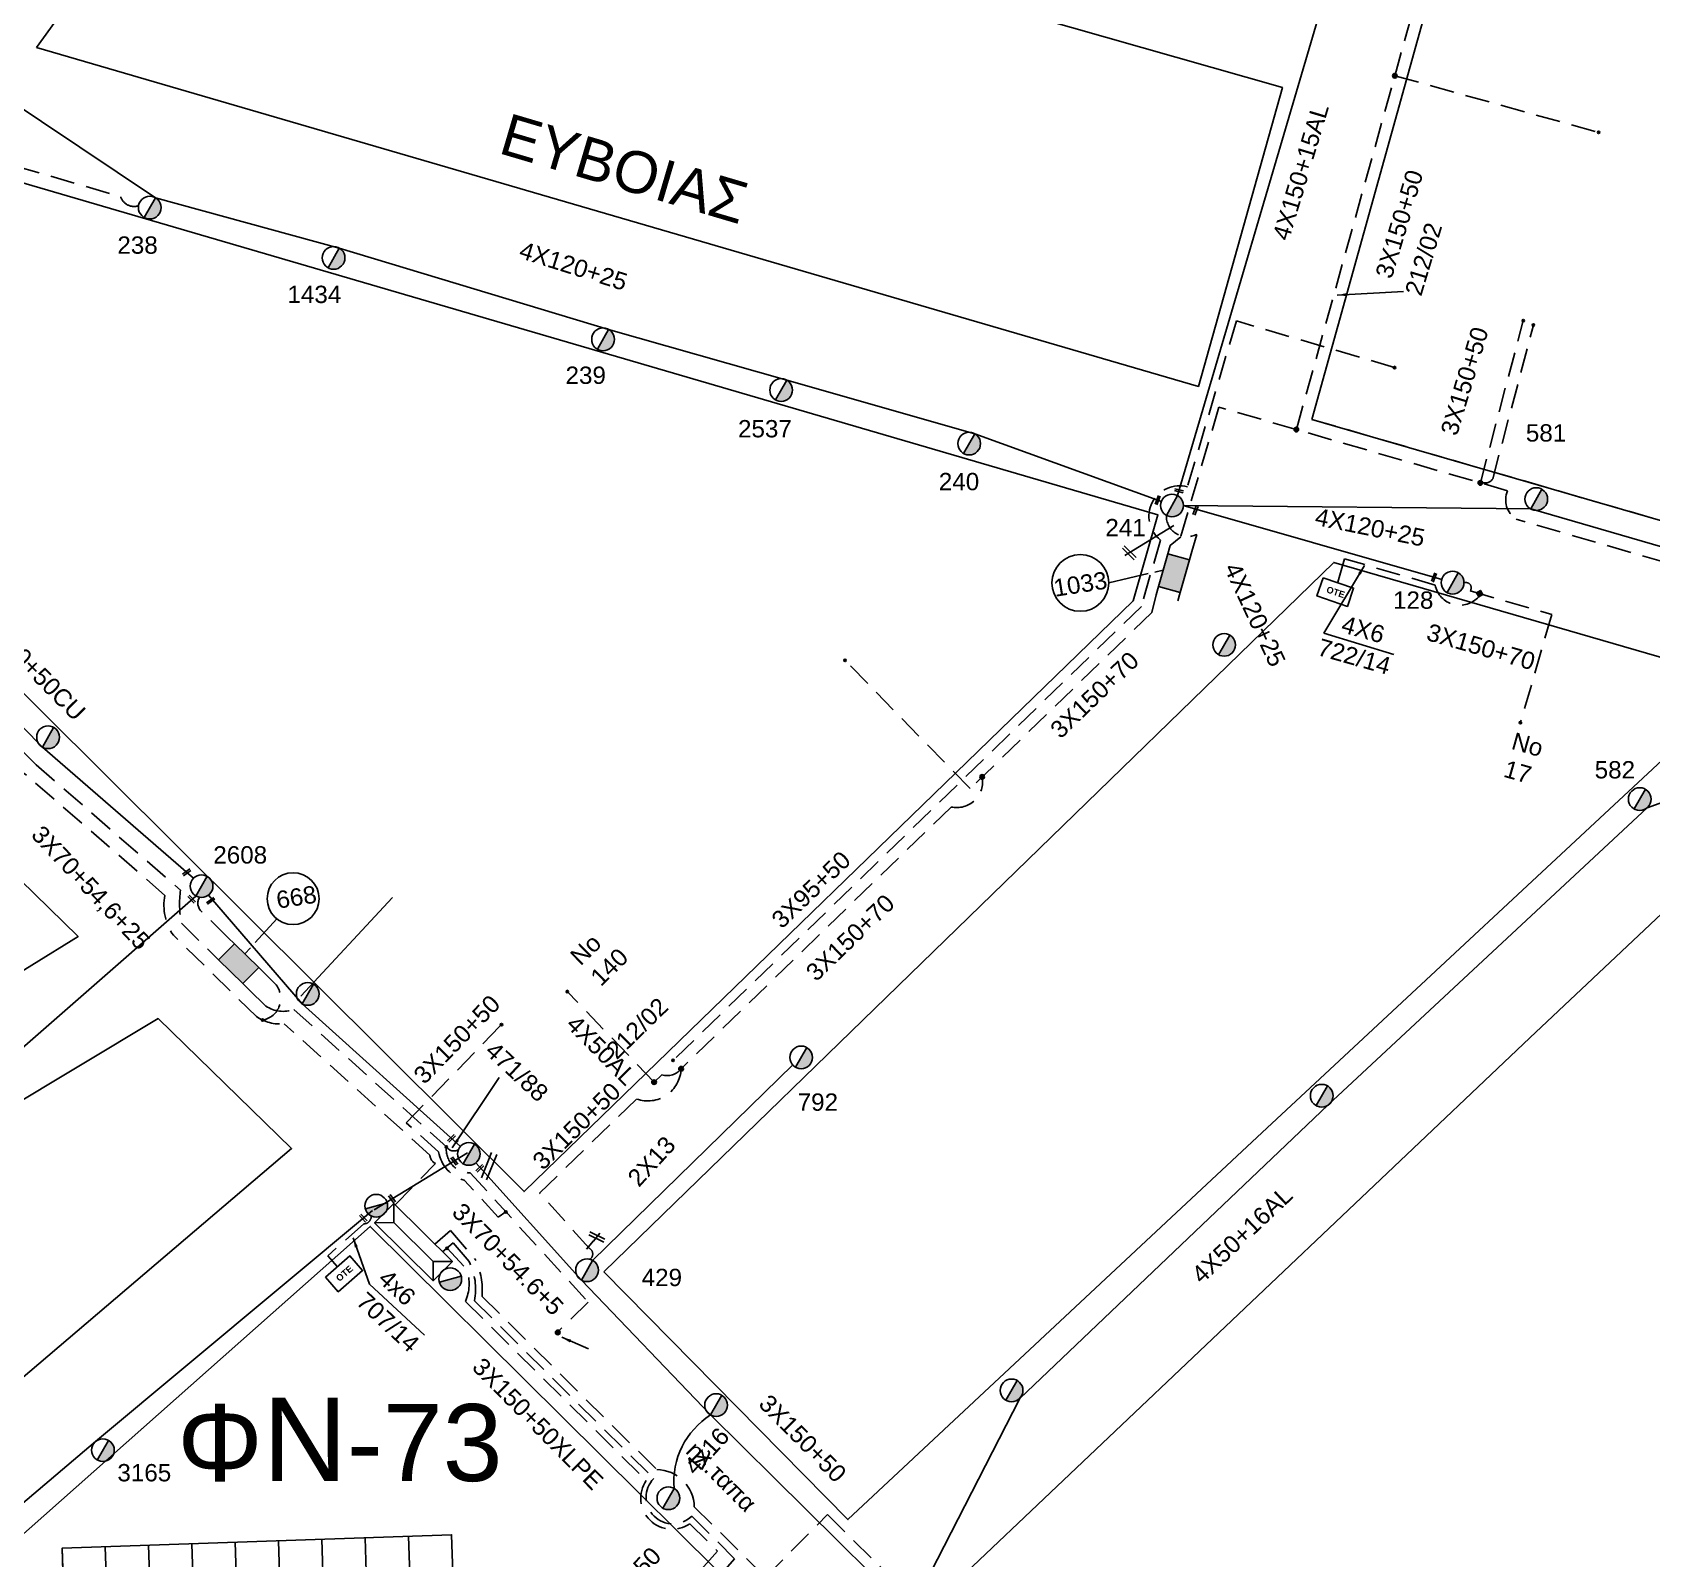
# Model space of a CAD drawing. Header units: millimetres. Extents: x 771 to 3391, y 686 to 1835.
# Drawn here: x 1980.2 to 2148.4, y 1427.2 to 1585.8 of the extents above; entities that cross this region are included whole.
import ezdxf
from ezdxf.enums import TextEntityAlignment as Align

# ---------------------------------------------------------------- set-up
doc = ezdxf.new("R2010")
doc.units = ezdxf.units.MM
doc.linetypes.add('DASHED', pattern=[19.05, 12.7, -6.35])
for name, color, linetype in [('Link Box 4 Διευθύνσεων', 7, 'Continuous'), ('Pillar OTE', 7, 'Continuous'), ('Άγνωστα', 7, 'Continuous'), ('Ασφαλειοκιβώτια Χ.Τ 9 αναχωρήσεων', 7, 'Continuous'), ('Γυμνά εναέρια ΧΤ και ΦΟΠ (3Φ)   4x50+16AL', 7, 'Continuous'), ('Εναέρια παροχή ΧΤ 4x16', 7, 'SYN_LINE'), ('Επιγραφές - Σχήματα', 7, 'Continuous'), ('Καλωδια ΧΤ  3X95+50', 7, 'Continuous'), ('Καλώδια ΧΤ   3x150+50CU', 7, 'DASHED'), ('Καλώδια ΧΤ   3x150+70AL', 7, 'DASHED'), ('Μηχανική τομή', 7, 'Continuous'), ('Στύλος ΦΜ', 7, 'Continuous'), ('Στύλος ΦΜ @ 1', 7, 'Continuous'), ('Συνδέσεις', 7, 'Continuous'), ('Συνεστραμμένα ΧΤ   3x70+54.6+25 AL', 7, 'SYN_LINE'), ('Συνεστραμμένα ΧΤ   4x120+25 AL', 7, 'SYN_LINE'), ('Τομή', 7, 'Continuous'), ('Υποσταθμός εναέριος 2 στύλων', 7, 'Continuous'), ('Υποσταθμός πόλεως', 7, 'Continuous'), ('Υπόβαθρο ΔΕΗ', 7, 'Continuous'), ('Υπόγεια καλώδια Παροχών ΧΤ   4x50AL', 7, 'DASHED'), ('Υπόγεια καλώδια Παροχών ΧΤ   4x6', 7, 'DASHED')]:
    doc.layers.add(name, color=color, linetype=linetype)
doc.styles.add('arial', font='ARIAL.TTF')
doc.styles.get("Standard").update_dxf_attribs({"font": 'ARIAL.TTF'})
doc.linetypes.add('SYN_LINE', pattern='A,0.5,-0.0001,["/\\/\\/\\/",Standard,S=0.1,R=0,X=0,Y=-0.05],-0.25', length=0.7501)
doc.dimstyles.new('ISO-25', dxfattribs={"dimtxt": 2.5, "dimasz": 2.5, "dimexe": 1.25, "dimexo": 0.625, "dimtad": 1, "dimtxsty": 'Standard', "dimcen": 2.5, "dimadec": 0, "dimazin": 0, "dimtfac": 1, "dimtmove": 0, "dimatfit": 3, "dimfxl": 1, "dimarcsym": 0})

# ---------------------------------------------------------------- blocks, each defined once
blk = doc.blocks.new('LINK BOX 4 ΑΝΑΧΩΡΗΣΕΩΝ')
at = {"layer": 'Link Box 4 Διευθύνσεων', "ltscale": 40}
blk.add_hatch(color=256, dxfattribs=at).paths.add_polyline_path([(-3.54, 0), (-3.54, -4.67), (3.54, -4.67), (3.54, 0)])
for p, q in [((-3.54, 0), (-5.33, 0)), ((5.33, 0), (3.54, 0)), ((-3.54, -4.67), (-5.33, -4.67)), ((5.33, -4.67), (3.54, -4.67))]:
    blk.add_line(p, q, dxfattribs=at)
blk.add_lwpolyline([(-3.54, -4.67), (-3.54, 0), (3.54, 0), (3.54, -4.67)], close=True, dxfattribs=at)
blk = doc.blocks.new('ΥΠΑΡΧΩΝ ΤΣΙΜΕΝΤΕΝΙΟΣ ΣΤΥΛΟΣ')
at = {"layer": 'Στύλος ΦΜ'}
blk.add_hatch(color=7, dxfattribs=at).paths.add_polyline_path([(-1.29, -2.28, 0.574793), (2.62, 0, 0.268822), (1.3, 2.27)])
at = {"layer": 'Στύλος ΦΜ', "color": 7}
blk.add_line((-1.29, -2.28), (1.3, 2.27), dxfattribs=at)
blk.add_circle((0, 0), 2.62, dxfattribs=at)
at = {"layer": 'Στύλος ΦΜ', "flags": 4}
for tag, p in [('ΑΡΙΘΜΟΣ', (-4.68, 8.05)), ('ΤΥΠΟΣ', (-4.91, 3.03))]:
    blk.add_attdef(tag, p, '', height=4, dxfattribs=at)
blk = doc.blocks.new('ΥΠΟΣΤΑΘΜΟΣ ΕΝΑΕΡΙΟΣ ΕΠΙ 2 ΣΤΥΛΩΝ')
at = {"layer": 'Υποσταθμός εναέριος 2 στύλων', "linetype": 'Continuous'}
for points in [[(-11.97, -2.11, 0.574793), (-8.45, -0.07, 0.268822), (-9.64, 1.98)], [(9.68, -2.15, 0.574793), (13.19, -0.1, 0.268822), (12.01, 1.95)]]:
    blk.add_hatch(color=256, dxfattribs=at).paths.add_polyline_path(points)
for p, q in [((-11.97, -2.11), (-9.64, 1.98)), ((9.68, -2.15), (12.01, 1.95))]:
    blk.add_line(p, q, dxfattribs=at)
for centre in [(-10.81, -0.07), (10.84, -0.1)]:
    blk.add_circle(centre, 2.36, dxfattribs=at)
at = {"layer": 'Υποσταθμός πόλεως', "linetype": 'Continuous', "ltscale": 40}
blk.add_lwpolyline([(-8.57, 2.82), (8.57, 2.82), (8.57, -2.82), (-8.57, -2.82)], close=True, dxfattribs=at)
for points in [[(-5.75, 0), (-8.57, 2.82)], [(-8.57, -2.82), (-5.75, 0)], [(-5.75, 0), (5.75, 0)], [(5.75, 0), (8.57, 2.82)], [(8.57, -2.82), (5.75, 0)]]:
    blk.add_lwpolyline(points, dxfattribs=at)
at = {"layer": 'Υποσταθμός εναέριος 2 στύλων', "ltscale": 40, "flags": 1}
for tag, p in [('ΜΕΤΑΣΧΗΜΑΤΙΣΜΟΣ', (14.09, 2.51)), ('ΙΣΧΥΣ', (14.07, -0.28)), ('ΑΡΙΘΜΟΣ', (14.19, -3))]:
    blk.add_attdef(tag, p, '', height=1.8, dxfattribs=at)
blk = doc.blocks.new('ΑΣΦΑΛΕΙΟΚΙΒΩΤΙΟ ΥΠΟΣΤΑΘΜΟΥ 9 ΑΝΑΧΩΡΗΣΕΩΝ')
at = {"layer": 'Ασφαλειοκιβώτια Χ.Τ 9 αναχωρήσεων', "ltscale": 40}
for p, q in [((-23.8, 40.36), (24.02, 40.36)), ((-9.72, 40.36), (-9.72, -40.64)), ((9.94, 40.36), (9.94, -40.64)), ((-23.8, 31.36), (24.02, 31.36)), ((-23.8, 22.36), (24.02, 22.36)), ((-23.8, 13.36), (24.02, 13.36)), ((-23.8, 4.36), (24.02, 4.36)), ((-23.8, -4.64), (24.02, -4.64)), ((-23.8, -13.64), (24.02, -13.64)), ((-23.8, -22.64), (24.02, -22.64)), ((-23.8, -31.64), (24.02, -31.64))]:
    blk.add_line(p, q, dxfattribs=at)
at = {"layer": 'Ασφαλειοκιβώτια Χ.Τ 9 αναχωρήσεων'}
blk.add_lwpolyline([(-23.8, -40.64), (24.02, -40.64), (24.02, 40.36), (-23.8, 40.36)], close=True, dxfattribs=at)
for s, p in [('1', (-18.12, 33.62)), ('2', (-18.12, 25.05)), ('3', (-18.12, 15.98)), ('4', (-18.12, 6.96)), ('5', (-18.12, -2.05)), ('6', (-18.12, -11.19)), ('7', (-18.12, -19.43)), ('8', (-18.12, -29.12)), ('9', (-18.12, -37.81))]:
    blk.add_text(s, height=3.6, dxfattribs=at).set_placement(p)
at = {"layer": 'Ασφαλειοκιβώτια Χ.Τ 9 αναχωρήσεων', "ltscale": 40}
for tag, height, p in [('ΟΝΟΜΑ', 5, (-0.16, 44.31)), ('ΚΕΙΜΕΝΟ 1', 2, (17.06, 35.59)), ('ΚΕΙΜΕΝΟ 2', 2, (17.06, 26.88)), ('ΚΕΙΜΕΝΟ 3', 2, (17.06, 17.69)), ('ΚΕΙΜΕΝΟ 4', 2, (17.06, 8.71)), ('ΚΕΙΜΕΝΟ 5', 2, (17.06, -0.13)), ('ΚΕΙΜΕΝΟ 6', 2, (17.06, -9.05)), ('ΚΕΙΜΕΝΟ 7', 2, (17.06, -18.13)), ('ΚΕΙΜΕΝΟ 8', 2, (17.06, -26.85)), ('ΚΕΙΜΕΝΟ 9', 2, (17.06, -35.99)), ('ΣΧ', 2, (-0.1, -42.64))]:
    blk.add_attdef(tag, text='', height=height, dxfattribs=at).set_placement(p, align=Align.MIDDLE_CENTER)
blk = doc.blocks.new('ΜΗΧΑΝΙΚΗ ΤΟΜΗ')
at = {"layer": 'Μηχανική τομή', "ltscale": 40}
for p, q in [((-1.89, 0.78), (1.89, 0.78)), ((1.89, 0), (-1.89, 0))]:
    blk.add_line(p, q, dxfattribs=at)
blk = doc.blocks.new('_ΣΥΝΔΕΣΗ')
at = {"layer": 'Συνδέσεις', "linetype": 'SYN_LINE', "ltscale": 40}
blk.add_hatch(color=256, dxfattribs=at).paths.add_polyline_path([(0.5, -0.01, 1), (-0.5, -0.01, 1)])
at = {"layer": 'Συνδέσεις'}
blk.add_circle((0, -0.01), 0.5, dxfattribs=at)
blk = doc.blocks.new('ΤΟΜΗ')
at = {"layer": 'Τομή', "ltscale": 40}
for p, q in [((-5.68, 0), (5.68, 0)), ((5.68, -2.33), (-5.68, -2.33))]:
    blk.add_line(p, q, dxfattribs=at)
blk = doc.blocks.new('τομή_')
at = {"layer": 'Επιγραφές - Σχήματα'}
for p, q in [((-1.29, -0.22), (0.13, 0.75)), ((-1.08, -0.46), (0.34, 0.51)), ((-0.66, 0.62), (-0.29, -0.37))]:
    blk.add_line(p, q, dxfattribs=at)
blk = doc.blocks.new('PILLAR ΟΤΕ')
at = {"layer": 'Pillar OTE', "ltscale": 40}
blk.add_lwpolyline([(-3.31, 2.02), (3.39, 2.02), (3.39, -1.99), (-3.31, -1.99)], close=True, dxfattribs=at)
at = {"layer": 'Pillar OTE', "insert": (-1.81, 0.71), "char_height": 1.3575, "width": 109.961, "attachment_point": 1}
blk.add_mtext('{\\fArial|b1|i0|c161|p34;OTE}', dxfattribs=at)
blk = doc.blocks.new('TSONTA XT1')
at = {"ltscale": 40}
h = blk.add_hatch(color=256, dxfattribs=at)
h.dxf.hatch_style = 1
h.paths.add_polyline_path([(595.96, 2487.66), (597.07, 2488.77), (595.96, 2489.87), (594.85, 2488.77)])
blk.add_lwpolyline([(594.85, 2488.77), (595.96, 2489.87), (597.07, 2488.77), (595.96, 2487.66)], close=True, dxfattribs=at)

msp = doc.modelspace()

# ---------------------------------------------------------------- linework, layer by layer
at = {"layer": 'Άγνωστα'}
msp.add_lwpolyline([(2008.11771, 1485.62515), (2017.64569, 1495.90665)], dxfattribs=at)
at = {"layer": 'Άγνωστα', "color": 1}
msp.add_lwpolyline([(2038.42919, 1458.19713), (2059.21188, 1478.49755)], dxfattribs=at)
at = {"layer": 'Άγνωστα', "color": 85}
msp.add_lwpolyline([(2015.74757, 1463.4623), (2025.43922, 1469.36299)], dxfattribs=at)
at = {"layer": 'Γυμνά εναέρια ΧΤ και ΦΟΠ (3Φ)   4x50+16AL', "color": 85, "linetype": 'Continuous', "ltscale": 0.2}
msp.add_lwpolyline([(2099.19927, 1537.63353), (2114.53052, 1589.74956), (2123.24079, 1617.26343), (2129.54286, 1641.4146)], dxfattribs=at)
at = {"layer": 'Γυμνά εναέρια ΧΤ και ΦΟΠ (3Φ)   4x50+16AL', "color": 30, "linetype": 'Continuous', "ltscale": 0.2}
msp.add_lwpolyline([(1969.28875, 1584.4148), (1993.00692, 1568.5728), (2012.10738, 1563.35134), (2040.09168, 1554.88953), (2058.59375, 1549.62662), (2078.13354, 1544.05959), (2097.50686, 1537.01416)], dxfattribs=at)
at = {"layer": 'Γυμνά εναέρια ΧΤ και ΦΟΠ (3Φ)   4x50+16AL', "color": 173, "linetype": 'Continuous', "ltscale": 0.2}
msp.add_lwpolyline([(2173.96004, 1514.58253), (2147.9604, 1505.2115), (2114.84629, 1474.33963), (2082.78987, 1443.8668), (2072.10202, 1422.95656)], dxfattribs=at)
at = {"layer": 'Γυμνά εναέρια ΧΤ και ΦΟΠ (3Φ)   4x50+16AL', "color": 6, "linetype": 'Continuous', "ltscale": 0.2}
msp.add_lwpolyline([(2015.55399, 1463.36472), (1986.7784, 1439.37189), (1964.31854, 1420.34554), (1941.71855, 1401.79755), (1903.1813, 1369.82578), (1865.56173, 1344.32603)], dxfattribs=at)
at = {"layer": 'Εναέρια παροχή ΧΤ 4x16', "color": 1, "linetype": 'SYN_LINE', "ltscale": 8}
msp.add_arc((2055.13055, 1435.16932), 8.27588, 122.5984046, 184.570894, dxfattribs=at)
at = {"layer": 'Καλωδια ΧΤ  3X95+50', "linetype": 'DASHED', "ltscale": 0.2}
msp.add_lwpolyline([(2121.73088, 1550.94209), (2105.30007, 1555.77564), (2100.22024, 1538.54323, 0.815865249), (2097.40887, 1533.0237), (2095.43962, 1526.13379), (2046.78375, 1478.96662)], format="xyb", dxfattribs=at)
at = {"layer": 'Καλώδια ΧΤ   3x150+50CU', "color": 6, "linetype": 'DASHED', "ltscale": 0.2}
for points in [[(2111.53161, 1544.50102), (2125.86455, 1595.98275)], [(2121.76299, 1581.25304), (2142.89505, 1575.37171)], [(2130.64573, 1538.95739), (2135.09974, 1555.81395)]]:
    msp.add_lwpolyline(points, dxfattribs=at)
at = {"layer": 'Καλώδια ΧΤ   3x150+50CU', "color": 5, "linetype": 'DASHED', "ltscale": 0.2}
for points in [[(1910.61467, 1580.86748, 0.553018173), (1915.36628, 1573.77452), (1920.5287, 1567.41847), (1927.686, 1560.43032), (1927.686, 1560.43032, 0.296548611), (1929.86666, 1559.44881), (1953.89312, 1536.15503), (1955.10238, 1535.61218), (1955.10238, 1535.61218), (1980.62123, 1509.66195), (1995.61005, 1496.66516, 0.078555726), (1995.70009, 1493.21954), (1998.93561, 1490.04766)], [(2022.84771, 1459.07963), (2023.93425, 1460.01139), (2025.58458, 1458.08692, -0.168275609), (2026.14485, 1454.00337), (2044.77035, 1435.54377, 0.991535262), (2048.72077, 1431.62854), (2053.17596, 1427.21303), (2042.33174, 1414.90231)], [(2023.30694, 1459.47344), (2025.38244, 1457.23698, -0.173341445), (2025.21992, 1453.93268), (2043.99152, 1435.32828, 0.831836224), (2048.51947, 1430.84067), (2051.38753, 1427.99815), (2041.00488, 1416.21141)]]:
    msp.add_lwpolyline(points, format="xyb", dxfattribs=at)
at = {"layer": 'Καλώδια ΧΤ   3x150+50CU', "color": 30, "linetype": 'DASHED', "ltscale": 0.2}
for points in [[(2017.90753, 1463.9626), (2022.08988, 1468.24481, -0.248073071), (2021.52386, 1469.13352), (2006.38542, 1482.76914, -0.175573963), (2003.49801, 1483.52478), (1994.88109, 1491.97222, -0.205056351), (1993.99455, 1496.11414), (1979.38107, 1508.78547), (1949.61629, 1539.05339, -0.092493372), (1950.87851, 1545.74118), (1971.16937, 1574.00888), (1989.40498, 1568.68, 0.42678702), (1991.26086, 1567.75189)], [(2000.56953, 1491.71436), (1997.79767, 1494.4317, -0.354012445), (1997.58639, 1495.91141)], [(2004.37451, 1487.98422), (2005.45268, 1486.92726, -0.583629938), (2004.1441, 1483.15609)], [(2002.74058, 1486.31752), (2004.48491, 1484.6075, 0.237185571), (2007.3941, 1484.26197), (2023.23422, 1469.99431, 0.448798898), (2025.70707, 1467.29367), (2037.96639, 1453.858), (2034.83702, 1450.79486)], [(2029.40978, 1463.23566), (2028.6181, 1462.67227), (2025.09665, 1466.53162, -0.294151109), (2022.42668, 1469.45779), (2019.06715, 1472.48382), (2029.0267, 1482.75097)]]:
    msp.add_lwpolyline(points, format="xyb", dxfattribs=at)
at = {"layer": 'Καλώδια ΧΤ   3x150+50CU', "color": 6, "linetype": 'DASHED', "ltscale": 0.2}
for points in [[(2130.87823, 1538.99966, 0.349869945), (2131.931, 1539.36722), (2136.15528, 1555.35436)], [(2100.67661, 1531.82495), (2101.17957, 1533.60756, -0.576070644), (2098.03267, 1535.58717)], [(2038.15333, 1458.31157, 0.546185582), (2038.07991, 1459.46504), (2032.91732, 1465.19061), (2042.99367, 1474.95867, 0.505480517), (2047.619, 1478.10501)]]:
    msp.add_lwpolyline(points, format="xyb", dxfattribs=at)
at = {"layer": 'Καλώδια ΧΤ   3x150+50CU', "linetype": 'DASHED', "ltscale": 0.2}
msp.add_lwpolyline([(2113.14368, 1545.55618), (2180.9569, 1525.88845)], dxfattribs=at)
at = {"layer": 'Καλώδια ΧΤ   3x150+50CU', "color": 1, "linetype": 'DASHED', "ltscale": 0.2}
msp.add_lwpolyline([(2022.03265, 1459.88524), (2023.66464, 1461.28475), (2023.66464, 1461.28475), (2026.25579, 1458.26317, -0.130148336), (2026.93972, 1454.4557), (2045.08428, 1436.47276, -0.400741461), (2048.98964, 1432.60218), (2056.38558, 1425.27212), (2062.83425, 1431.78504), (2070.62548, 1424.07067, 0.709595429), (2071.73502, 1418.86313), (2087.48738, 1403.8093)], format="xyb", dxfattribs=at)
at = {"layer": 'Καλώδια ΧΤ   3x150+50CU', "color": 30, "linetype": 'DASHED', "ltscale": 0.2}
msp.add_arc((2024.02042, 1470.49858), 0.93403, 212.6762471, 298.7406519, dxfattribs=at)
at = {"layer": 'Καλώδια ΧΤ   3x150+70AL', "color": 6, "linetype": 'DASHED', "ltscale": 0.2}
for points in [[(2177.41209, 1515.36706), (2179.2064, 1522.18882), (2134.36717, 1535.19345, -0.369141328), (2133.47974, 1538.13545), (2103.4874, 1546.83407), (2099.52008, 1533.34784), (2098.4303, 1532.45874)], [(2078.89305, 1508.42219, -0.539759465), (2075.66302, 1505.29098), (2047.619, 1478.10501, -0.317342999), (2045.60016, 1477.48541), (2044.80964, 1476.71907)]]:
    msp.add_lwpolyline(points, format="xyb", dxfattribs=at)
at = {"layer": 'Καλώδια ΧΤ   3x150+70AL', "color": 85, "linetype": 'DASHED', "ltscale": 0.2}
msp.add_lwpolyline([(2128.94558, 1528.57067, -0.758770263), (2129.59367, 1527.73936), (2138.06908, 1525.28033), (2134.81473, 1514.06373)], format="xyb", dxfattribs=at)
at = {"layer": 'Καλώδια ΧΤ   3x150+70AL', "color": 6, "linetype": 'DASHED', "ltscale": 0.2}
msp.add_lwpolyline([(2096.98339, 1527.33056), (2096.50524, 1525.49551), (2077.64453, 1507.21187), (2064.65246, 1520.52933)], dxfattribs=at)
at = {"layer": 'Συνεστραμμένα ΧΤ   3x70+54.6+25 AL', "color": 30, "linetype": 'SYN_LINE', "ltscale": 20}
msp.add_lwpolyline([(1996.96666, 1497.89975), (1981.26911, 1511.51107), (1967.30376, 1525.7125), (1954.25938, 1538.78771)], dxfattribs=at)
at = {"layer": 'Συνεστραμμένα ΧΤ   3x70+54.6+25 AL', "color": 85, "linetype": 'SYN_LINE', "ltscale": 20}
for points in [[(1997.2208, 1496.04484), (1970.78081, 1472.92861), (1945.17024, 1455.33421), (1923.46265, 1435.16667), (1896.46315, 1409.43473), (1867.1113, 1382.225)], [(1998.53341, 1496.14631), (2008.24831, 1484.8504), (2024.69154, 1470.0395)]]:
    msp.add_lwpolyline(points, dxfattribs=at)
at = {"layer": 'Συνεστραμμένα ΧΤ   3x70+54.6+25 AL', "color": 1, "linetype": 'SYN_LINE', "ltscale": 20}
msp.add_lwpolyline([(2026.28901, 1468.32103), (2037.2626, 1456.15077), (2050.67194, 1442.14148), (2070.53397, 1422.47536)], dxfattribs=at)
at = {"layer": 'Συνεστραμμένα ΧΤ   4x120+25 AL', "color": 85, "linetype": 'SYN_LINE', "ltscale": 20}
for points in [[(2175.25683, 1515.67453), (2174.88473, 1524.93474), (2135.87631, 1536.25041), (2099.79142, 1536.60022)], [(2099.79142, 1536.60022), (2126.63573, 1528.91901)]]:
    msp.add_lwpolyline(points, dxfattribs=at)
at = {"layer": 'Υπόβαθρο ΔΕΗ'}
for points in [[(2113.14368, 1545.55618), (2194.0702, 1522.08523), (2204.78948, 1547.28419), (2215.99885, 1630.62953), (2174.63274, 1631.33916), (2139.1405, 1638.93281), (2113.14368, 1545.55618)], [(1980.63768, 1584.19316), (2000.26942, 1611.30167), (2110.07818, 1580.02601), (2101.36376, 1548.98077), (1980.63768, 1584.19316)], [(1952.09604, 1544.15021), (1972.20026, 1572.15791), (2097.14787, 1535.64525), (2094.5896, 1526.69452), (2031.30916, 1465.35023), (1952.09604, 1544.15021)], [(2094.60772, 1531.96415), (2098.80078, 1534.54582)], [(2039.58054, 1457.00481), (2115.41073, 1530.70353), (2153.74248, 1519.58208), (2154.56873, 1514.82046), (2107.98335, 1471.48647), (2064.94899, 1431.26879), (2039.58054, 1457.00481)], [(2092.03849, 1528.56867), (2096.15097, 1529.53069)], [(2096.84183, 1529.6923), (2097.70684, 1529.89465)], [(1821.87339, 1405.90208), (1950.29522, 1525.70378), (1984.97259, 1491.82534), (1946.43818, 1468.0151), (1912.66934, 1435.77143), (1850.01039, 1377.64182), (1821.87339, 1405.90208)], [(2114.39126, 1523.35069), (2121.65799, 1521.13867)], [(2005.62435, 1493.66202), (2003.37456, 1491.21438)], [(2002.87282, 1490.66852), (2002.28676, 1490.03091)], [(1858.00941, 1369.79406), (1914.55338, 1423.15914), (1952.39857, 1458.78111), (1993.27898, 1483.30626), (2007.15123, 1469.8209), (1896.95229, 1375.96134), (1872.20797, 1354.64919), (1857.95924, 1369.74671)], [(2038.50634, 1460.21344), (2037.7929, 1459.36041)], [(2015.23285, 1455.73408), (2020.9779, 1450.41715)]]:
    msp.add_lwpolyline(points, dxfattribs=at)
msp.add_lwpolyline([(2073.86029, 1422.60908), (2135.79225, 1481.32938), (2170.3152, 1513.81527), (2189.39804, 1508.55736, 0.152654007), (2195.97664, 1461.25577, 0.16543394), (2230.2899, 1432.30107), (2278.03044, 1415.19075), (2278.79774, 1404.98993), (2240.3731, 1387.80974), (2173.32775, 1323.67945), (2115.92702, 1381.0024)], format="xyb", close=True, dxfattribs=at)
msp.add_lwpolyline([(1977.0365, 1392.21385), (1958.9722, 1412.44279), (1879.0169, 1347.43466), (1928.64717, 1295.7143), (2055.29282, 1422.10812), (2015.32218, 1461.72274), (1967.94258, 1419.73621), (1985.57852, 1399.84181)], close=True, dxfattribs=at)
for centre, radius in [((2089.08711, 1528.56867), 2.95138), ((2007.31056, 1495.7661), 2.69638)]:
    msp.add_circle(centre, radius, dxfattribs=at)
at = {"layer": 'Υπόγεια καλώδια Παροχών ΧΤ   4x50AL', "color": 6, "linetype": 'DASHED', "ltscale": 0.2}
msp.add_lwpolyline([(2044.80964, 1476.71907), (2035.79077, 1486.12596)], dxfattribs=at)
at = {"layer": 'Υπόγεια καλώδια Παροχών ΧΤ   4x6', "color": 85, "linetype": 'DASHED', "ltscale": 0.2}
msp.add_lwpolyline([(2130.47527, 1527.13086, -0.620456314), (2125.95448, 1528.34172), (2116.53303, 1531.07523), (2115.81058, 1528.58519)], format="xyb", dxfattribs=at)
at = {"layer": 'Υπόγεια καλώδια Παροχών ΧΤ   4x6', "color": 6, "linetype": 'DASHED', "ltscale": 0.2}
msp.add_lwpolyline([(2015.43526, 1462.81179, -0.417684443), (2014.64922, 1461.98877), (2010.90713, 1458.67263), (2011.89396, 1457.55905)], format="xyb", dxfattribs=at)

# ---------------------------------------------------------------- block references
at = {"layer": 'Link Box 4 Διευθύνσεων'}
for p, xscale, yscale, zscale, rotation in [((2099.95315, 1529.26086), 0.4999999999999998, 0.4999999999999998, 0.4999999999999998, 254.2436490389055), ((2002.47202, 1489.84929), 0.4999999999999999, 0.4999999999999999, 0.4999999999999999, 315.5690244569697)]:
    msp.add_blockref('LINK BOX 4 ΑΝΑΧΩΡΗΣΕΩΝ', p, dxfattribs=dict(at, xscale=xscale, yscale=yscale, zscale=zscale, rotation=rotation))
at = {"layer": 'Pillar OTE', "xscale": 0.5, "yscale": 0.5, "zscale": 0.5}
for p, rotation in [((2115.54934, 1527.61819), 341.1929595980751), ((2012.59512, 1456.78212), 40.80377443665076)]:
    msp.add_blockref('PILLAR ΟΤΕ', p, dxfattribs=dict(at, rotation=rotation))
at = {"layer": 'Ασφαλειοκιβώτια Χ.Τ 9 αναχωρήσεων', "xscale": 0.4999999999999996, "yscale": 0.4999999999999996, "zscale": 0.4999999999999996, "rotation": 91.97262806557677}
msp.add_blockref('ΑΣΦΑΛΕΙΟΚΙΒΩΤΙΟ ΥΠΟΣΤΑΘΜΟΥ 9 ΑΝΑΧΩΡΗΣΕΩΝ', (2003.8845, 1416.98797), dxfattribs=at)
at = {"layer": 'Επιγραφές - Σχήματα'}
for p, rotation in [((2094.12461, 1531.1928), 281.2861840314677), ((2038.97138, 1460.14046), 299.7579530802306)]:
    msp.add_blockref('τομή_', p, dxfattribs=dict(at, rotation=rotation))
at = {"layer": 'Μηχανική τομή'}
for p, xscale, yscale, zscale, rotation in [((2097.20415, 1537.12425), 0.249999999999919, 0.249999999999919, 0.249999999999919, 68.45138536945211), ((2099.31971, 1538.04296), 0.25, 0.25, 0.25, 345.9780521669882), ((2101.14641, 1536.05526), 0.249999999999919, 0.249999999999919, 0.249999999999919, 68.45138536945211), ((2125.92924, 1529.10152), 0.249999999999919, 0.249999999999919, 0.249999999999919, 68.45138536945211), ((1996.3037, 1498.42054), 0.2499999999999681, 0.2499999999999681, 0.2499999999999681, 36.11407878704492), ((1996.70634, 1495.65658), 0.2500000000001928, 0.2500000000001928, 0.2500000000001928, 312.6268794242704), ((1998.79582, 1495.47186), 0.2499999999999681, 0.2499999999999681, 0.2499999999999681, 36.11407878704492), ((2023.83656, 1470.8096), 0.249999999999919, 0.249999999999919, 0.249999999999919, 45.10403700530311), ((2023.97595, 1468.4534), 0.2500000000001928, 0.2500000000001928, 0.2500000000001928, 306.0515174599426), ((2026.78213, 1467.68452), 0.249999999999919, 0.249999999999919, 0.249999999999919, 45.10403700530311), ((2017.50542, 1464.53256), 0.2500000000001928, 0.2500000000001928, 0.2500000000001928, 306.0515174599426), ((2014.52466, 1462.50648), 0.2500000000001928, 0.2500000000001928, 0.2500000000001928, 312.6268794242704)]:
    msp.add_blockref('ΜΗΧΑΝΙΚΗ ΤΟΜΗ', p, dxfattribs=dict(at, xscale=xscale, yscale=yscale, zscale=zscale, rotation=rotation))
at = {"layer": 'Στύλος ΦΜ @ 1', "ltscale": 40}
ref = msp.add_blockref('ΥΠΑΡΧΩΝ ΤΣΙΜΕΝΤΕΝΙΟΣ ΣΤΥΛΟΣ', (1992.42136, 1567.55091), dxfattribs=dict(at, xscale=0.4499999999998181, yscale=0.4499999999998181, zscale=0.4499999999998181))
ref.add_attrib('ΤΥΠΟΣ', '238', (1989.05409, 1562.75963), dxfattribs={"layer": 'Στύλος ΦΜ', "height": 1.8, "flags": 4})
ref = msp.add_blockref('ΥΠΑΡΧΩΝ ΤΣΙΜΕΝΤΕΝΙΟΣ ΣΤΥΛΟΣ', (2011.52182, 1562.32945), dxfattribs=dict(at, xscale=0.4499999999998181, yscale=0.4499999999998181, zscale=0.4499999999998181))
ref.add_attrib('ΤΥΠΟΣ', '1434', (2006.7229, 1557.63971), dxfattribs={"layer": 'Στύλος ΦΜ', "height": 1.8, "flags": 4})
ref = msp.add_blockref('ΥΠΑΡΧΩΝ ΤΣΙΜΕΝΤΕΝΙΟΣ ΣΤΥΛΟΣ', (2039.50612, 1553.86764), dxfattribs=dict(at, xscale=0.4499999999998181, yscale=0.4499999999998181, zscale=0.4499999999998181))
ref.add_attrib('ΤΥΠΟΣ', '239', (2035.61235, 1549.24114), dxfattribs={"layer": 'Στύλος ΦΜ', "height": 1.8, "flags": 4})
ref = msp.add_blockref('ΥΠΑΡΧΩΝ ΤΣΙΜΕΝΤΕΝΙΟΣ ΣΤΥΛΟΣ', (2058.00819, 1548.60473), dxfattribs=dict(at, xscale=0.4499999999998181, yscale=0.4499999999998181, zscale=0.4499999999998181))
ref.add_attrib('ΤΥΠΟΣ', '2537', (2053.52809, 1543.68385), dxfattribs={"layer": 'Στύλος ΦΜ', "height": 1.8, "flags": 4})
ref = msp.add_blockref('ΥΠΑΡΧΩΝ ΤΣΙΜΕΝΤΕΝΙΟΣ ΣΤΥΛΟΣ', (2077.54798, 1543.0377), dxfattribs=dict(at, xscale=0.4499999999998181, yscale=0.4499999999998181, zscale=0.4499999999998181))
ref.add_attrib('ΤΥΠΟΣ', '240', (2074.39281, 1538.19541), dxfattribs={"layer": 'Στύλος ΦΜ', "height": 1.8, "flags": 4})
ref = msp.add_blockref('ΥΠΑΡΧΩΝ ΤΣΙΜΕΝΤΕΝΙΟΣ ΣΤΥΛΟΣ', (2136.45734, 1537.27488), dxfattribs=dict(at, xscale=0.4499999999998181, yscale=0.4499999999998181, zscale=0.4499999999998181))
ref.add_attrib('ΤΥΠΟΣ', '581', (2135.37466, 1543.24773), dxfattribs={"layer": 'Στύλος ΦΜ', "height": 1.8, "flags": 4})
ref = msp.add_blockref('ΥΠΑΡΧΩΝ ΤΣΙΜΕΝΤΕΝΙΟΣ ΣΤΥΛΟΣ', (2098.61371, 1536.61164), dxfattribs=dict(at, xscale=0.4499999999998181, yscale=0.4499999999998181, zscale=0.4499999999998181))
ref.add_attrib('ΤΥΠΟΣ', '241', (2091.69076, 1533.40996), dxfattribs={"layer": 'Στύλος ΦΜ', "height": 1.8, "flags": 4})
ref = msp.add_blockref('ΥΠΑΡΧΩΝ ΤΣΙΜΕΝΤΕΝΙΟΣ ΣΤΥΛΟΣ', (2127.76806, 1528.59501), dxfattribs=dict(at, xscale=0.4499999999998181, yscale=0.4499999999998181, zscale=0.4499999999998181))
ref.add_attrib('ΤΥΠΟΣ', '128', (2121.57415, 1525.88247), dxfattribs={"layer": 'Στύλος ΦΜ', "height": 1.8, "flags": 4})
at = {"layer": 'Στύλος ΦΜ @ 1', "ltscale": 40, "xscale": 0.4499999999998181, "yscale": 0.4499999999998181, "zscale": 0.4499999999998181}
for p in [(2104.03583, 1522.13128), (1981.85014, 1512.53554), (2008.82934, 1485.87487), (2114.16872, 1475.30298), (2025.56665, 1469.25126), (2081.94975, 1444.69224), (2051.25297, 1443.16595), (2046.29543, 1433.4879)]:
    msp.add_blockref('ΥΠΑΡΧΩΝ ΤΣΙΜΕΝΤΕΝΙΟΣ ΣΤΥΛΟΣ', p, dxfattribs=at)
at = {"layer": 'Στύλος ΦΜ @ 1', "ltscale": 40}
ref = msp.add_blockref('ΥΠΑΡΧΩΝ ΤΣΙΜΕΝΤΕΝΙΟΣ ΣΤΥΛΟΣ', (2147.20225, 1506.11279), dxfattribs=dict(at, xscale=0.4499999999998181, yscale=0.4499999999998181, zscale=0.4499999999998181))
ref.add_attrib('ΤΥΠΟΣ', '582', (2142.52391, 1508.25932), dxfattribs={"layer": 'Στύλος ΦΜ', "height": 1.8, "flags": 4})
ref = msp.add_blockref('ΥΠΑΡΧΩΝ ΤΣΙΜΕΝΤΕΝΙΟΣ ΣΤΥΛΟΣ', (1997.80183, 1497.06931), dxfattribs=dict(at, xscale=0.4499999999998181, yscale=0.4499999999998181, zscale=0.4499999999998181))
ref.add_attrib('ΤΥΠΟΣ', '2608', (1999.02008, 1499.41695), dxfattribs={"layer": 'Στύλος ΦΜ', "height": 1.8, "flags": 4})
ref = msp.add_blockref('ΥΠΑΡΧΩΝ ΤΣΙΜΕΝΤΕΝΙΟΣ ΣΤΥΛΟΣ', (2060.09177, 1479.28045), dxfattribs=dict(at, xscale=0.4499999999998181, yscale=0.4499999999998181, zscale=0.4499999999998181))
ref.add_attrib('ΤΥΠΟΣ', '792', (2059.72677, 1473.73945), dxfattribs={"layer": 'Στύλος ΦΜ', "height": 1.8, "flags": 4})
ref = msp.add_blockref('ΥΠΑΡΧΩΝ ΤΣΙΜΕΝΤΕΝΙΟΣ ΣΤΥΛΟΣ', (2037.84363, 1457.17525), dxfattribs=dict(at, xscale=0.4499999999998181, yscale=0.4499999999998181, zscale=0.4499999999998181))
ref.add_attrib('ΤΥΠΟΣ', '429', (2043.52108, 1455.52636), dxfattribs={"layer": 'Στύλος ΦΜ', "height": 1.8, "flags": 4})
ref = msp.add_blockref('ΥΠΑΡΧΩΝ ΤΣΙΜΕΝΤΕΝΙΟΣ ΣΤΥΛΟΣ', (1987.55031, 1438.48234), dxfattribs=dict(at, xscale=0.4499999999998181, yscale=0.4499999999998181, zscale=0.4499999999998181))
ref.add_attrib('ΤΥΠΟΣ', '3165', (1989.05652, 1435.24493), dxfattribs={"layer": 'Στύλος ΦΜ', "height": 1.8, "flags": 4})
at = {"layer": 'Συνδέσεις'}
for p, xscale, yscale, zscale in [((2121.76299, 1581.25304), 0.4777242751394019, 0.4777242751394019, 0.4777242751394019), ((2142.92809, 1575.36252), 0.25, 0.25, 0.25), ((2135.09974, 1555.81395), 0.25, 0.25, 0.25), ((2136.15528, 1555.35436), 0.25, 0.25, 0.25), ((2121.73088, 1550.94209), 0.25, 0.25, 0.25), ((2111.53161, 1544.50102), 0.4777242751394019, 0.4777242751394019, 0.4777242751394019), ((2130.64573, 1538.95739), 0.4777242751394019, 0.4777242751394019, 0.4777242751394019), ((2064.65246, 1520.52933), 0.25, 0.25, 0.25), ((2134.81473, 1514.06373), 0.25, 0.25, 0.25), ((2078.89305, 1508.42219), 0.4777242751394019, 0.4777242751394019, 0.4777242751394019), ((2035.79077, 1486.12596), 0.25, 0.25, 0.25), ((2004.1441, 1483.15609), 0.25, 0.25, 0.25), ((2028.96131, 1482.68356), 0.25, 0.25, 0.25), ((2046.78375, 1478.96662), 0.25, 0.25, 0.25), ((2044.80964, 1476.71907), 0.4777242751394019, 0.4777242751394019, 0.4777242751394019), ((2047.619, 1478.10501), 0.4777242751394019, 0.4777242751394019, 0.4777242751394019), ((2023.2394, 1469.98736), 0.25, 0.25, 0.25), ((2029.40978, 1463.23566), 0.25, 0.25, 0.25), ((2023.30247, 1459.45585), 0.25, 0.25, 0.25), ((2034.79971, 1450.71862), 0.4777242751394019, 0.4777242751394019, 0.4777242751394019)]:
    msp.add_blockref('_ΣΥΝΔΕΣΗ', p, dxfattribs=dict(at, xscale=xscale, yscale=yscale, zscale=zscale))
at = {"layer": 'Συνδέσεις', "xscale": 0.3075184835441075, "yscale": 0.3075184835441075, "zscale": 0.3075184835441075, "rotation": 344.1693286652917}
msp.add_blockref('TSONTA XT1', (1745.46929, 841.14007), dxfattribs=at)
at = {"layer": 'Τομή', "xscale": 0.2499999999998873, "yscale": 0.2499999999998873, "zscale": 0.2499999999998873, "rotation": 248.1909067709115}
msp.add_blockref('ΤΟΜΗ', (2027.93785, 1467.86892), dxfattribs=at)
at = {"layer": 'Υποσταθμός εναέριος 2 στύλων', "xscale": 0.5000000000000001, "yscale": 0.5000000000000001, "zscale": 0.5000000000000001, "rotation": 315.3336529403432}
msp.add_blockref('ΥΠΟΣΤΑΘΜΟΣ ΕΝΑΕΡΙΟΣ ΕΠΙ 2 ΣΤΥΛΩΝ', (2019.81798, 1460.09499), dxfattribs=at)

# ---------------------------------------------------------------- texts
at = {"ltscale": 40, "insert": (2029.73848, 1577.40965), "char_height": 4, "width": 67.4273804, "attachment_point": 1, "rotation": 343.530582, "style": 'arial'}
msp.add_mtext('{\\H1.083x;EYBOIAΣ}', dxfattribs=at)
at = {"layer": 'Άγνωστα', "color": 7, "char_height": 1.8, "attachment_point": 1}
for s, gutter_width, insert, rotation in [('4X150+15AL', 12.5, (2109.01579, 1564.52842), 73.2941037), ('3X150+50', 12.5, (2119.70261, 1560.58215), 73.2941037), ('212/02', 12.5, (2122.77428, 1558.78269), 73.2941037), ('4X120+25', 12.5, (2031.20815, 1564.07874), 342.5009876), ('3X150+50', 12.5, (2126.48148, 1544.26704), 73.2941037), ('4X120+25', 12.5, (2113.72344, 1536.3764), 348.5724011), ('1033', 12.5, (2086.18768, 1528.90057), 9.0165632), ('4X120+25', 12.5, (2105.61631, 1530.88739), 295.0376162), ('3X150+50CU', 12.5, (1975.25126, 1526.15529), 314.6575577), ('4Χ6', 1.89054, (2116.56832, 1525.21542), 344.226425), ('3X150+70', 12.5, (2125.42042, 1524.39766), 343.9384877), ('722/14', 1.89054, (2114.08707, 1522.83199), 344.226425), ('3X150+70', 12.5, (2085.78987, 1513.58303), 43.9822509), ('3X70+54,6+25', 12.5, (1981.30451, 1503.5433), 313.2635378), ('3X95+50', 12.5, (2056.83294, 1493.85344), 43.817434), ('668', 12.5, (2005.43764, 1496.49674), 9.0165632), ('3X150+70', 12.5, (2060.40631, 1488.37329), 43.9822509), ('3X150+50', 12.5, (2019.65879, 1477.64715), 45.9183658), ('471/88', 12.5, (2028.36819, 1481.08487), 317.0631084), ('3X150+50', 12.5, (2032.00382, 1468.75752), 44.4503202), ('2X13', 12.5, (2041.90209, 1466.93424), 47.7057692), ('3X70+54.6+5', 12.5, (2024.97361, 1464.33747), 314.6575577), ('4x6', 12.5, (2017.24375, 1457.42848), 317.0631084), ('707/14', 12.5, (2014.98054, 1455.06391), 317.0631084), ('3X150+50XLPE', 12.5, (2027.07284, 1448.25618), 314.6575577), ('3X150+50', 12.5, (2056.84018, 1444.44098), 314.6575577), ('4x16', 12.5, (2047.7686, 1436.98747), 47.7057692), ('3X150+50', 12.5, (2036.37089, 1420.31516), 45.8461454)]:
    msp.add_mtext_dynamic_manual_height_columns(s, width=1.8, gutter_width=gutter_width, heights=[0.04535], dxfattribs=dict(at, insert=insert, rotation=rotation))
at = {"layer": 'Άγνωστα', "color": 7}
note = msp.add_mtext_dynamic_manual_height_columns('Nο ', width=1.8, gutter_width=1.89054, heights=[0.04535, 0], dxfattribs=dict(at, insert=(2130.69715, 1514.08152), char_height=1.8, attachment_point=1, rotation=344.226425))
for column, words in zip(note.columns.linked_columns, ['17']):
    column.text = words
note = msp.add_mtext_dynamic_manual_height_columns('No ', width=1.8, gutter_width=1.83021, heights=[0.04535, 0], dxfattribs=dict(at, insert=(2033.33268, 1487.4556), char_height=1.8, attachment_point=1, rotation=44.4503202))
for column, words in zip(note.columns.linked_columns, ['140']):
    column.text = words
note = msp.add_mtext_dynamic_manual_height_columns('212/02\\P', width=1.8, gutter_width=12.5, heights=[0.04535, 0], dxfattribs=dict(at, insert=(2029.4626, 1470.24655), char_height=1.8, attachment_point=1, rotation=44.4503202))
note = msp.add_mtext_dynamic_manual_height_columns('ηλ.ταπα\\P', width=1.8, gutter_width=12.5, heights=[0.04535, 0], dxfattribs=dict(at, insert=(2039.17332, 1449.67655), char_height=1.8, attachment_point=1, rotation=314.9332093))
for column, words in zip(note.columns.linked_columns, ['\\P']):
    column.text = words
at = {"layer": 'Γυμνά εναέρια ΧΤ και ΦΟΠ (3Φ)   4x50+16AL', "color": 7, "insert": (2100.46479, 1456.97584), "char_height": 1.8, "attachment_point": 1, "rotation": 43.4482947}
msp.add_mtext_dynamic_manual_height_columns('4X50+16AL', width=1.8, gutter_width=12.5, heights=[0.04535], dxfattribs=at)
at = {"layer": 'Υπόβαθρο ΔΕΗ', "insert": (1995.25488, 1443.93964), "char_height": 8, "attachment_point": 1}
msp.add_mtext_dynamic_manual_height_columns('Φ{\\H1.0833x;Ν}-73', width=84.657329, gutter_width=12.5, heights=[0], dxfattribs=at)
at = {"layer": 'Υπόγεια καλώδια Παροχών ΧΤ   4x50AL', "color": 7, "insert": (2036.84589, 1483.84248), "char_height": 1.8, "attachment_point": 1, "rotation": 314.6575577}
msp.add_mtext_dynamic_manual_height_columns('4X50AL', width=1.8, gutter_width=12.5, heights=[0.04535], dxfattribs=at)

# ---------------------------------------------------------------- leaders
at = {"layer": 'Επιγραφές - Σχήματα', "ltscale": 40}
for points in [[(2115.76809, 1558.45938), (2122.65733, 1558.83822)], [(2118.6124, 1530.36855), (2114.39126, 1523.35069)], [(2023.84001, 1469.87868), (2028.71467, 1477.17895)], [(2013.54844, 1460.54141), (2015.23285, 1455.73408)], [(2035.21615, 1450.21164), (2037.98521, 1449.02109)]]:
    msp.add_leader(points, dimstyle='ISO-25', override={"dimasz": 1, "dimtad": 0}, dxfattribs=at)

doc.saveas('drawing.dxf')
